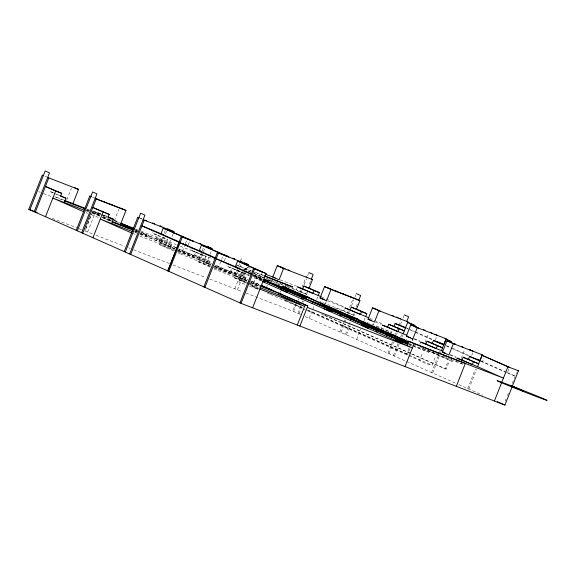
<?xml version="1.0" encoding="UTF-8"?>
<svg xmlns="http://www.w3.org/2000/svg" width="576" height="576" viewBox="0 0 576 576"><rect width="100%" height="100%" fill="white"/><g stroke="black" fill="none" stroke-linecap="round" stroke-linejoin="round"><path stroke-width="0.43" stroke-dasharray="2.88 2.16" d="M53.561 193.046L50.407 191.65L50.969 190.231M66.888 199.699L71.424 188.186M84.859 230.94L85.5 229.32M85.817 228.506L90.922 215.539M101.066 214.409L92.923 210.953L85.018 231.012L92.664 233.957M87.646 232.02L95.551 211.961M101.009 214.063L97.855 212.666L98.417 211.248M92.102 212.63L98.669 215.165L99.23 213.746L92.923 210.953M111.341 220.774L108.914 219.701L109.476 218.282M114.336 220.716L118.872 209.203M140.364 233.964L146.117 236.182L146.678 234.756L141.012 232.25M148.745 237.19L149.306 235.771L140.926 232.546M164.916 246.773L167.717 239.666L152.215 233.107L152.777 231.689M170.179 248.796L171.857 244.534L156.355 237.974L157.471 235.13L152.215 233.107M175.234 249.077L156.362 240.718L156.917 239.299L175.788 247.651M158.99 241.733L159.545 240.307L140.371 232.92M174.038 251.114L159.66 244.742L163.577 234.799M164.218 233.179L165.175 230.746M174.902 248.983L160.488 242.842L161.611 239.998L156.355 237.974M174.391 249.833L161.345 244.433L164.261 237.031M165.557 233.748L167.177 229.637M167.818 247.298L170.683 240.034M171.994 236.693L172.987 234.18M211.025 266.155L181.231 254.297L185.112 244.433M185.436 243.605L187.38 238.673M188.23 244.915L189.828 240.862M203.198 263.729L205.999 256.622L190.498 250.063L191.333 247.932M208.454 265.752L210.132 261.49L194.63 254.93L195.754 252.086L190.498 250.063M177.674 251.1L194.098 257.429L194.659 256.01L179.071 249.106M196.733 258.444L197.287 257.026L178.236 249.682M210.074 267.07L197.942 261.698L201.859 251.755M202.176 250.949L203.458 247.702M199.627 261.389L203.191 252.346M203.515 251.525L204.811 248.234M206.1 264.254L209.621 255.312M209.945 254.477L211.262 251.136M206.971 262.98L207.533 261.562L178.236 250.272M248.789 282.787L217.354 270.295L221.242 260.431M221.566 259.603L223.502 254.671M224.352 260.914L225.95 256.86M239.321 279.727L242.122 272.621L226.62 266.062L227.182 264.643M244.577 281.75L246.254 277.488L230.76 270.929L231.876 268.085L226.62 266.062M214.308 267.422L232.38 274.385L232.942 272.966L214.517 264.809M240.358 261.23L242.172 256.615M246.197 283.068L234.065 277.697L237.42 269.179M238.622 266.134L239.58 263.7M246.809 280.973L234.893 275.796L236.016 272.952L230.76 270.929M235.75 277.387L239.314 268.344M239.638 267.523L241.258 263.412M234.835 288.763L241.546 271.75M243.05 271.109L238.795 281.916L245.362 284.45M242.914 274.162L240.487 280.318L239.602 279.864L246.974 283.133M237.47 289.778L244.051 273.06M250.891 272.167L245.369 269.719L246.485 266.875L252.238 269.093M246.672 280.714L242.626 278.921L243.187 277.502L248.04 279.655M245.275 272.239L244.714 273.665L248.782 275.314M242.222 280.253L245.081 272.988M246.398 269.647L248.047 265.464M262.102 279.259L254.441 276.3L253.879 277.726L260.971 280.865M249.473 286.034L258.502 289.519L252.425 286.416L255.362 278.957M261.727 279.943L255.866 277.682L256.378 276.379L253.296 275.011M262.202 280.735L256.68 278.294L257.069 277.315L252.216 275.17M253.67 275.227L260.158 277.726L262.39 272.045M266.702 286.884L267.314 285.343M280.274 283.507L279.713 284.933L277.085 283.918M279.965 292.68L280.591 291.082M287.575 286.942L306.605 294.278L296.359 289.735L296.921 288.317M300.55 314.546L292.666 311.054L295.56 303.696M300.074 292.248L301.039 289.793M302.004 287.345L305.518 278.417M293.58 311.465L296.215 304.776M297.857 300.6L298.519 298.93M300.823 293.076L301.81 290.57M304.114 284.724L306.418 278.87M307.685 275.666L308.592 273.355M297.893 313.373L300.859 305.849M302.17 302.508L302.832 300.838M305.467 294.156L306.122 292.478M309.413 284.126L311.062 279.95M298.973 313.848L301.918 306.374M303.552 302.227L304.207 300.564M306.497 294.754L307.44 292.147M309.218 318.384L312.437 310.212M312.761 309.391L314.05 306.122M316.627 299.578L317.916 296.309M325.404 303.66L326.246 301.529M335.016 307.951L354.053 315.288L343.807 310.752L344.923 307.915M339.948 331.999L344.779 319.73M347.357 313.186L348.322 310.738M349.61 307.476L352.807 299.362M341.028 332.474L344.65 323.287M344.974 322.452L345.96 319.939M348.271 314.093L349.582 310.752M351.562 305.734L353.866 299.887M354.823 297.446L356.04 294.372M345.341 334.39L350.28 321.854M352.908 315.166L353.57 313.495M356.198 306.814L357.847 302.63M346.421 334.865L350.014 325.728M353.938 315.77L354.607 313.87M356.659 339.401L360.85 328.766M364.068 320.594L365.357 317.318M373.392 324.914L373.954 323.496M392.083 331.07L391.522 332.489L381.276 327.953L382.392 325.116M387.936 353.254L392.443 341.806M395.345 334.44L395.986 332.806M397.274 329.544L398.549 326.297M398.873 325.483L400.788 320.616M389.009 353.729L393.617 342.029M396.583 334.512L397.238 332.842M400.529 324.482L401.846 321.142M403.114 317.93L404.021 315.619M393.322 355.637L398.261 343.109M400.565 337.255L401.882 333.914M394.402 356.119L399.226 343.872M401.803 337.334L402.768 334.886M408.931 348.322L406.735 353.894L407.621 354.348L410.047 348.185M409.248 347.522L410.191 345.132L408.679 344.462M419.839 344.196L420.674 342.065M425.038 342.446L428.558 333.518M435.06 357.826L432.115 365.292L425.642 363.542L419.566 360.439L422.503 352.987M408.607 344.477L428.738 352.238L429.127 351.259L452.246 361.346L453.362 358.502M435.298 340.164L436.896 336.103M431.604 372.593L438.682 354.629M439.006 353.815L439.97 351.367M432.684 373.075L439.762 355.104M440.078 354.29L441.043 351.842M411.487 353.923L445.075 368.798L447.509 362.628M445.075 368.798L446.162 369.094L449.611 360.331M461.16 358.445L464.681 349.517M471.737 355.349L472.702 352.915M467.726 388.591L475.445 368.993M468.806 389.074L476.525 369.475M506.426 372.622L482.422 361.987L484.02 357.934M508.824 368.914L507.226 372.974L515.11 376.013L516.391 372.766M505.138 401.328L506.102 398.88M507.391 395.611L508.356 393.163M512.215 383.364L514.786 376.826M44.777 176.026L46.663 176.81M92.225 197.035L94.702 197.993M140.206 218.29L141.862 218.93M140.45 218.448L142.092 219.082M406.706 328.529L408.017 329.033M280.202 279.878L296.726 286.243M50.407 191.65L54.166 193.097M236.146 264.866L251.042 270.605M255.182 272.203L263.455 275.393M251.467 271.08L236.916 265.205M252.295 271.397L263.88 275.868M327.492 300.823L344.009 307.188M97.855 212.666L102.362 214.402M243.396 268.956L245.369 269.719M63.749 200.066L54.547 196.517L63.216 200.362M86.911 208.994L89.374 209.945M92.657 211.212L100.541 214.25M254.138 273.463L264.816 277.582M265.637 277.898L282.982 284.58M286.322 285.869L296.359 289.735M87.134 209.671L91.267 211.262M92.095 211.586L106.992 217.325M261.922 277.049L263.578 277.69M266.882 278.964L284.263 285.66M479.794 360.979L482.422 361.987M38.621 191.642L40.277 192.283M43.589 193.558L51.854 196.747M86.45 210.082L88.913 211.032M100.008 215.316L94.99 213.386L99.72 215.482M103.356 216.605L110.045 219.19M110.88 219.506L118.404 222.408M135.972 229.183L137.642 229.824M140.99 231.113L176.112 244.656M180.295 246.269L213.746 259.164M86.35 210.413L88.812 211.363M253.498 274.961L262.706 278.51M375.473 322.07L381.254 324.302M256.378 276.379L262.238 278.64M86.573 211.09L88.229 211.73M92.362 213.322L101.47 216.828M102.298 217.152L108.914 219.701M111.19 221.083L101.995 217.534L110.664 221.371M135.173 230.328L137.642 231.278M319.658 301.442L322.121 302.393M322.942 302.71L343.807 310.752M135.403 231.005L139.543 232.596M250.474 275.292L234.468 269.129L249.026 275.573M256.68 278.294L261.72 280.231M86.069 212.659L87.725 213.3M91.03 214.574L99.302 217.764M413.849 339.062L419.702 341.323M134.618 231.746L137.081 232.697M194.63 254.93L210.132 261.49M134.849 232.423L136.498 233.064M139.81 234.338L156.362 240.718M160.488 242.842L174.946 248.414M366.818 322.38L381.276 327.953M376.517 326.707L391.522 332.489M449.971 355.061L455.825 357.322M132.401 233.273L135.706 234.547M139.846 236.146L161.345 244.433M159.66 244.742L174.341 250.402M177.674 251.69L210.766 264.42M214.87 266.004L235.57 273.982M405.922 339.653L408.384 340.603M210.679 264.974L198.77 259.798M214.848 266.58L245.815 278.518M234.893 275.796L247.709 280.735M248.53 281.052L260.028 285.48M423.972 348.682L421.51 347.731L452.246 361.346M427.262 349.949L435.478 353.117M436.298 353.434L439.582 354.701M443.686 356.285L446.976 357.552M449.374 358.474L454.104 360.302M197.942 261.698L210.125 266.393M213.458 267.682L242.626 278.921M250.97 282.578L260.143 286.114M408.996 343.498L412.351 344.794M413.186 345.118L462.593 364.162M409.27 344.138L411.79 345.11M412.625 345.434L428.738 352.238M249.61 283.104L259.466 286.906M234.065 277.697L248.746 283.356M249.581 283.68L259.582 287.532M52.229 218.362L78.163 228.355M78.998 228.679L81.511 229.651M96.012 235.246L124.445 246.211M128.628 247.817L130.298 248.465M133.646 249.754L169.603 263.621M172.951 264.91L205.567 277.481M209.75 279.094L242.482 291.715M245.83 293.004L292.666 311.054M405.662 327.535L408.089 328.615M408.895 328.968L414.554 331.481M415.368 331.834L433.159 339.718M446.386 345.578L452.088 348.098M452.909 348.466L469.202 355.68M480.881 360.85L506.146 372.046M506.959 372.406L515.11 376.013M410.472 330.12L414.554 331.927M415.368 332.294L432.526 339.89M446.299 345.989L450.302 347.76M451.102 348.113L467.899 355.558M321.473 296.921L344.117 306.95M369.691 318.276L373.702 320.054M374.501 320.407L382.522 323.957M414.338 338.652L419.926 341.129M450.331 354.6L455.99 357.106M455.681 360.907L462.773 364.046M252.468 272.866L263.542 277.769M269.201 280.274L278.906 284.573M243.554 269.071L250.92 272.326M254.189 273.78L263.182 277.762M268.906 280.296L272.995 282.103M253.757 274.896L260.158 277.726M253.627 275.198L261.806 278.82M254.441 276.3L263.11 280.145M252.785 276.314L255.866 277.682M157.471 235.13L167.717 239.666M195.754 252.086L205.999 256.622M231.876 268.085L242.122 272.621M161.611 239.998L171.857 244.534M236.016 272.952L246.254 277.488M56.455 194.026L59.609 195.422M103.903 215.042L107.05 216.439M54.346 193.399L59.868 195.84M101.794 214.409L107.309 216.857M102.643 215.107L107.374 217.202M114.53 220.37L119.383 222.516M135.554 229.68L137.174 230.4M141.214 232.193L175.954 247.579M179.237 249.034L211.536 263.34M215.546 265.111L247.428 279.23M251.474 281.023L260.374 284.962M114.329 220.428L119.182 222.581M135.353 229.745L137.779 230.818M211.313 263.39L204.905 260.546L204.343 261.972L210.751 264.809M251.273 281.088L260.165 285.026M102.874 216.878L111.542 220.716M134.993 231.106L136.613 231.818M140.659 233.611L174.578 248.638M178.682 250.452L210.982 264.758M214.186 266.177L246.874 280.656M250.913 282.442L259.812 286.387M92.203 212.299L98.669 215.165M134.791 231.163L136.411 231.883M140.458 233.669L146.117 236.182M178.51 250.531L194.098 257.429M214.762 266.58L232.38 274.385M250.711 282.506L259.61 286.445M324.907 315.389L446.162 369.094M321.358 314.006L323.82 315.094M324.641 315.454L410.666 353.556M247.795 283.493L259.33 288.662M285.48 300.19L302.753 307.901M307.598 309.989L407.621 354.348M283.824 299.614L286.279 300.701M287.1 301.068L302.666 307.958M307.584 310.14L432.115 365.292M178.034 252.878L181.231 254.297M214.114 268.862L217.354 270.295M250.243 284.861L259.949 289.159M252.425 286.416L258.163 288.95M267.17 292.946L269.633 294.034M270.446 294.394L302.4 308.549M303.221 308.909L408.096 355.363M408.91 355.723L419.566 360.439M305.273 316.642L405.727 361.13M406.534 361.49L455.501 383.177M458.762 384.624L482.659 395.208"/><path stroke-width="0.86" d="M189.058 239.321L163.188 228.11L160.949 233.791L163.577 234.799L141.955 225.878L179.158 242.359L167.904 270.936L28.8 209.326L42.293 175.068L43.373 175.543M29.88 209.808L45.194 170.928L49.507 172.836L34.193 211.716M35.273 212.191L48.766 177.934L47.686 177.451L78.538 189.41L72.943 203.609M45.511 216.727L55.656 190.987L45.41 186.451L61.769 193.349L60.653 196.193L65.909 198.216L64.231 202.478M76.248 230.342L89.741 196.078L91.397 196.718M77.321 230.818L92.635 191.945L96.948 193.853L81.641 232.733M82.714 233.208L96.214 198.943L95.134 198.468L122.278 208.937M92.959 237.744L103.097 212.004L92.851 207.468L109.217 214.366L108.101 217.202L113.357 219.233L111.679 223.488M120.391 224.626L125.986 210.427L121.133 208.274M124.229 251.597L137.729 217.332L139.378 217.973M125.309 252.072L140.623 213.199L144.936 215.107L129.622 253.98M130.702 254.462L144.194 220.198L143.114 219.722L173.974 231.674L173.311 233.345M517.349 370.332L518.429 370.807L504.929 405.072L241.056 303.35L167.731 270.871L181.224 236.606L212.249 248.63L207.396 246.485M168.811 271.346L182.304 237.089L181.224 236.606M216.029 258.185L199.231 250.747L201.47 245.066L228.521 256.608M203.854 286.87L217.346 252.612L248.371 264.629L244.332 262.843M204.934 287.345L218.426 253.087L217.346 252.612M251.352 273.83L235.354 266.746L237.593 261.065L266.098 273.535L252.605 307.8M239.976 302.868L253.476 268.61L266.098 273.535M241.056 303.35L254.549 269.086L253.476 268.61M264.125 282.262L264.686 280.836L309.37 298.066M277.243 265.651L272.772 277.013L279.079 279.806L283.558 268.445L277.243 265.651L284.897 268.654M259.949 289.159L304.625 306.389L278.748 294.926L279.31 293.501L307.814 305.978L299.916 326.038M263.11 280.145L281.398 288.245L280.836 289.663L287.777 292.586L285.149 291.571L285.71 290.153L305.05 298.57M283.464 290.678L284.026 289.253L267.314 281.851M408.571 342.007L285.106 287.316L286.222 284.479M303.854 286.085L314.1 290.621L312.977 293.465L302.738 288.922L303.854 286.085L309.11 288.108L319.356 292.651L318.233 295.488L321.473 296.921M301.867 298.973L302.422 297.554L357.782 318.895M309.11 288.108L312.466 279.59L311.393 279.115L313.207 274.5L308.894 272.585M278.669 287.359L306.353 298.03L306.742 297.05L344.477 313.769M297.288 325.022L305.186 304.963M312.113 303.516L312.667 302.09L359.021 319.961M324.533 286.589L330.998 289.454L326.527 300.823L320.054 297.958L324.533 286.589L330.703 289.03M285.71 290.153L324.533 307.346L323.971 308.765L330.912 311.688L331.474 310.27L328.846 309.254L328.284 310.68L330.912 311.688M326.599 309.78L327.161 308.362L315.295 303.106M340.142 315.929L340.704 314.51L396.065 335.851M351.302 307.102L361.541 311.638L360.425 314.474L350.179 309.938L351.302 307.102L356.558 309.125L366.804 313.661L365.681 316.505L368.892 317.923M350.388 320.465L350.95 319.046L395.633 336.276M356.558 309.125L359.914 300.6L358.834 300.125L360.655 295.51L356.342 293.602M326.657 308.606L354.341 319.284L354.722 318.305L382.759 330.725M328.846 309.254L361.735 323.82L361.174 325.246L368.114 328.169L365.486 327.154L366.048 325.735L379.454 331.524M363.802 326.254L364.363 324.835L353.578 320.062M372.514 307.843L378.986 310.709L374.508 322.07L368.042 319.205L372.514 307.843L376.646 309.434M376.272 331.927L376.826 330.509L408.816 342.842M399.017 328.838L397.894 331.675L387.655 327.139L388.771 324.295L404.273 330.862L388.771 324.295M386.51 336.47L387.072 335.045L408.154 343.174M394.027 326.326L395.15 323.482L405.662 327.535M364.097 325.238L392.616 336.233L393.005 335.261L408.37 342.065M366.048 325.735L395.698 338.868L395.136 340.286L402.084 343.21L399.456 342.202L400.01 340.776L407.923 344.131M397.771 341.302L398.326 339.883L389.7 336.06M407.146 335.47L403.15 333.706L407.902 321.854L406.822 321.379L408.636 316.764L404.323 314.856M412.79 339.026L406.318 336.161L410.796 324.799L415.814 326.736M407.002 345.542L408.679 341.28L465.322 363.427L456.307 386.323M412.229 340.445L417.269 327.665L410.796 324.799M405.05 366.566L414.072 343.67L408.679 341.28M437.292 345.787L436.176 348.631L425.93 344.095L427.054 341.251L442.555 347.818L427.054 341.251M432.31 343.282L433.426 340.438L443.938 344.491L446.177 338.81L445.097 338.335M443.052 351.374L441.432 350.654L445.91 339.293L450.936 341.374M446.918 340.798L453.391 343.663L448.913 355.025L442.447 352.159L446.918 340.798L451.102 342.41M473.422 361.793L472.298 364.63L462.053 360.094L463.176 357.25L478.678 363.816L463.176 357.25M468.432 359.28L469.548 356.436L480.067 360.49L482.299 354.809L481.226 354.334M414.072 343.67L503.438 378.122L477.554 366.66L482.033 355.291L509.465 367.294M494.417 401.018L507.91 366.754L482.033 355.291M287.986 269.791L289.829 270.554M283.558 268.445L312.466 279.59M95.53 198.31L97.402 199.094M103.162 201.312L104.803 201.946M110.563 204.17L112.205 204.804M334.807 290.614L336.449 291.247M342.202 293.465L343.843 294.098M349.596 296.316L351.238 296.95M358.834 300.125L328.241 288.086M96.214 198.943L125.986 210.427M330.998 289.454L359.914 300.6M145.174 220.205L146.822 220.838M152.611 223.07L154.267 223.711M160.056 225.943L161.712 226.577M396.475 317.081L398.124 317.714M152.791 223.2L154.433 223.834M160.193 226.058L161.834 226.692M391.831 315.353L393.473 315.986M399.218 318.204L400.867 318.838M378.986 310.709L407.902 321.854M423.338 329.638L425.016 330.278M191.779 240.43L193.442 241.07M199.253 243.31L200.909 243.95M416.16 326.93L414.504 326.29L418.817 328.198M417.269 327.665L446.177 338.81M232.704 258.221L234.374 258.862M240.235 261.122L241.906 261.763M225.418 255.47L228.737 256.752M232.884 258.35L234.547 258.991M453.946 343.57L455.609 344.21M461.419 346.45L463.075 347.09M453.391 343.663L482.299 354.809M55.656 190.987L61.769 193.349M314.1 290.621L319.356 292.651M507.91 366.754L518.429 370.807M265.378 274.162L275.249 277.963M103.097 212.004L109.217 214.366M302.738 288.922L297.475 286.898L318.233 295.488M361.541 311.638L366.804 313.661M182.34 243.583L187.906 245.729L186.271 245.009M436.558 341.582L442.865 344.016L441.245 343.296M264.283 275.71L292.795 287.014L264.708 276.185M199.231 250.747L201.859 251.755L180.065 242.77L215.114 258.293M320.054 297.958L324.187 299.549M350.179 309.938L344.923 307.915L365.681 316.505M64.584 200.39L85.27 208.361M64.793 201.06L84.65 208.714M235.354 266.746L237.982 267.754L216.187 258.768L251.237 274.291M120.917 223.38L134.294 228.535M368.042 319.205L371.347 320.479M285.106 287.316L282.478 286.308L296.496 292.514M263.916 279.281L268.934 281.218L264.312 279.173M84.089 210.132L52.855 198.094L83.585 211.702M387.655 327.139L382.392 325.116L403.15 333.706M112.032 221.4L133.531 229.694M262.937 279.576L309.802 297.641M112.234 222.07L132.926 230.047M311.018 298.699L313.502 299.657M406.318 336.161L410.501 337.774M281.398 288.245L284.026 289.253M425.93 344.095L420.674 342.065L441.432 350.654M132.365 231.466L100.303 219.103L131.573 232.956M362.354 321.242L364.018 321.89M442.447 352.159L445.788 353.448M462.053 360.094L456.797 358.063L477.554 366.66M324.533 307.346L327.161 308.362M397.296 336.917L399.802 337.882M402.3 338.839L404.798 339.804M361.735 323.82L364.363 324.835M260.849 285.797L271.692 289.98M260.971 286.438L281.938 294.516M395.698 338.868L398.326 339.883M396.864 339.948L403.574 342.533M405.252 343.181L407.772 344.153M260.417 287.856L278.748 294.926M307.253 307.397L412.394 347.933L262.548 281.563M28.8 209.326L37.166 212.551M306.158 276.797L307.073 277.2M415.159 325.526L407.628 322.344L414.821 325.526M434.765 334.21L437.213 335.297M469.339 349.524L473.335 351.295M430.992 332.69L432.432 333.324M445.91 339.293L451.57 341.806M469.274 349.646L470.707 350.28M280.793 267.07L285.106 268.978M376.222 309.334L380.534 311.249M450.626 342.288L454.939 344.203M477.353 359.294L478.987 360.014M395.15 323.482L405.389 328.025M433.426 340.438L443.671 344.974M469.548 356.436L479.794 360.979M74.498 187.618L78.538 189.41M167.501 228.809L173.974 231.674M207.108 246.506L208.541 247.14M240.358 261.23L241.79 261.864M188.46 239.148L192.773 241.063M224.582 255.154L228.895 257.062M163.188 228.11L190.145 240.048M201.47 245.066L226.267 256.046M237.593 261.065L262.39 272.045M89.741 196.078L90.821 196.56M137.729 217.332L138.802 217.814M513.598 386.712L523.145 390.938L511.265 385.812M297.684 294.192L306.353 298.03M346.457 315.792L354.341 319.284M385.524 333.094L392.616 336.233M160.949 233.791L179.741 242.114M331.474 310.27L343.332 315.526M400.01 340.776L407.563 344.124M60.394 195.775L65.909 198.216M107.842 216.785L113.357 219.233M120.996 223.236L133.942 228.967M261.18 285.322L307.814 305.978M120.794 223.294L133.733 229.025M260.978 285.386L269.064 288.965M281.376 295.934L300.787 304.531M120.24 224.719L123.473 226.152M125.086 226.865L127.512 227.938M497.333 401.702L504.929 405.072M512.402 386.251L509.436 385.114A27.108 0.475 21.5 0 0 507.434 385.178A27.108 0.475 21.5 0 0 546.804 400.356A27.108 0.475 21.5 0 0 515.527 387.461L512.402 386.251"/></g></svg>
